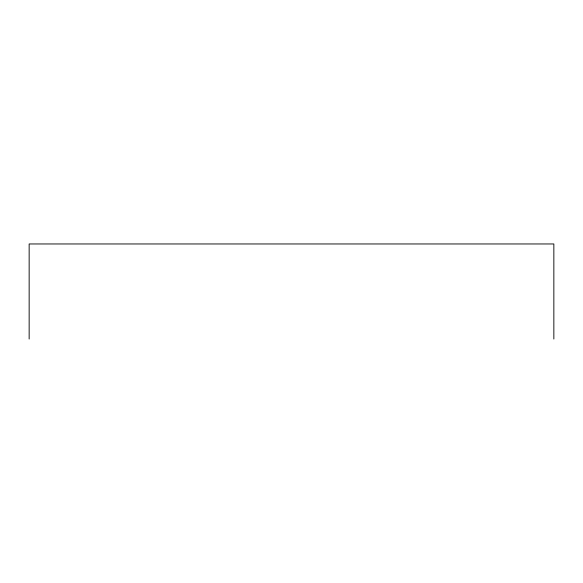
<?xml version="1.0" encoding="UTF-8"?>
<svg xmlns="http://www.w3.org/2000/svg" width="583" height="583" viewBox="0 0 583 583"><rect width="100%" height="100%" fill="white"/><g stroke="black" fill="none" stroke-linecap="round" stroke-linejoin="round"><path stroke-width="0.87" d="M553.85 339.036L553.85 243.964L29.15 243.964L29.15 339.036"/></g></svg>
